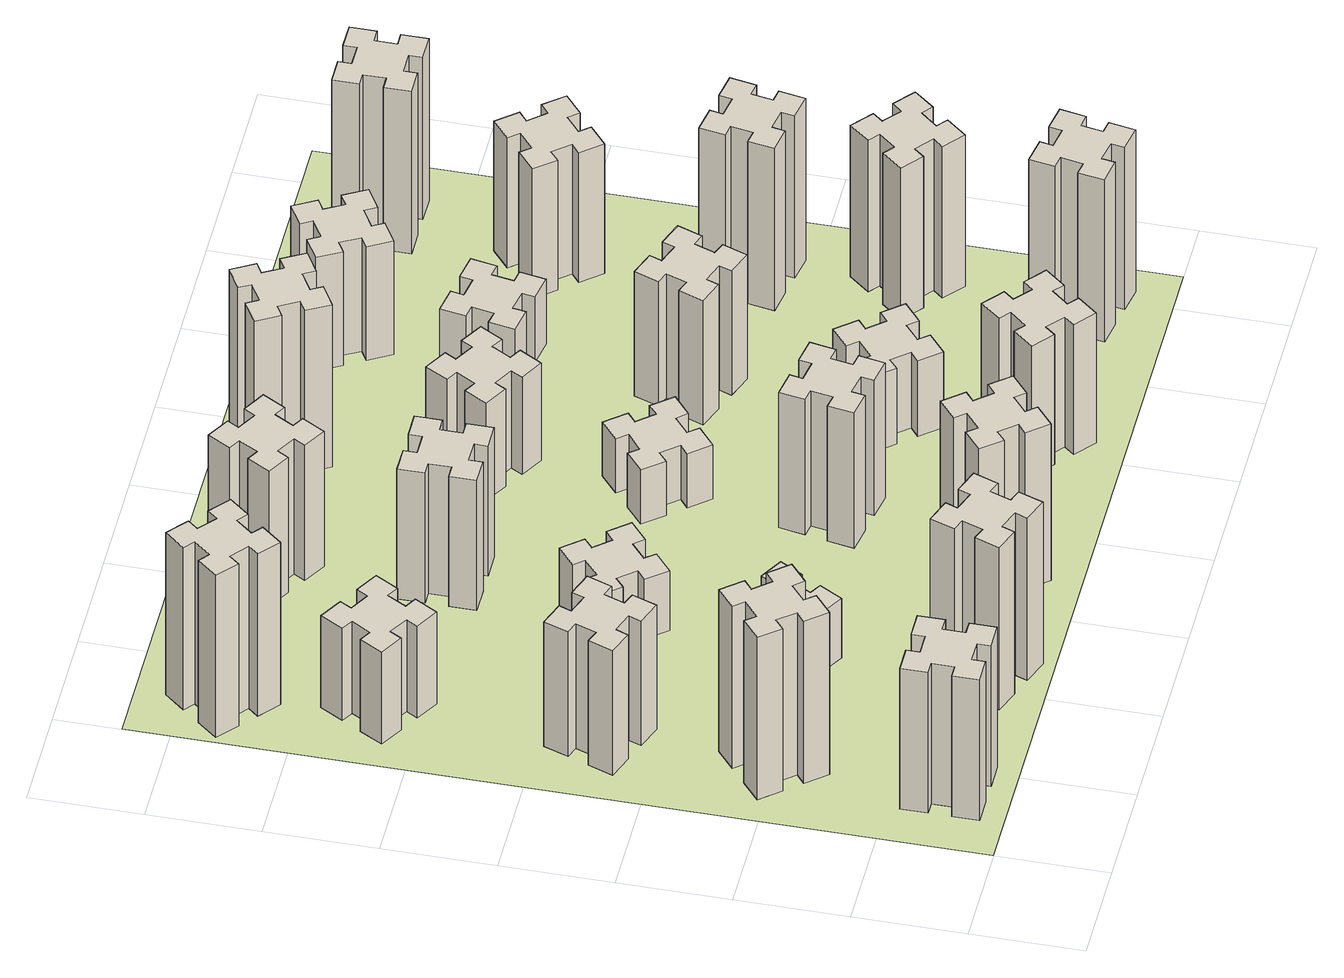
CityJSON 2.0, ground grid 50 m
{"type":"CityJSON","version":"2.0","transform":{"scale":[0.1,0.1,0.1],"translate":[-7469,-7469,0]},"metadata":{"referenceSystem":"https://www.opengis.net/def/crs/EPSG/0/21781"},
"CityObjects":{
"building1":{"type":"Building","attributes":{"class":"1000","function":"1000","usage":"1000","yearOfConstruction":2016,"roofType":"1000","measuredHeight":78,"storeysAboveGround":30,"storeysBelowGround":0},"geometry":[{"type":"Solid","lod":"1","boundaries":[[[[0,1,2,3,4,5,6,7,8,9,10,11,12,13,14,15,16,17,18,19]],[[17,16,20,21]],[[16,15,22,20]],[[15,14,23,22]],[[14,13,24,23]],[[13,12,25,24]],[[12,11,26,25]],[[11,10,27,26]],[[10,9,28,27]],[[9,8,29,28]],[[8,7,30,29]],[[7,6,31,30]],[[6,5,32,31]],[[5,4,33,32]],[[4,3,34,33]],[[3,2,35,34]],[[2,1,36,35]],[[1,0,37,36]],[[0,19,38,37]],[[19,18,39,38]],[[18,17,21,39]],[[24,25,26,27,28,29,30,31,32,33,34,35,36,37,38,39,21,20,22,23]]]]}]},
"building2":{"type":"Building","attributes":{"class":"1000","function":"1000","usage":"1000","yearOfConstruction":2016,"roofType":"1000","measuredHeight":90,"storeysAboveGround":30,"storeysBelowGround":0},"geometry":[{"type":"Solid","lod":"1","boundaries":[[[[40,41,42,43,44,45,46,47,48,49,50,51,52,53,54,55,56,57,58,59]],[[57,56,60,61]],[[56,55,62,60]],[[55,54,63,62]],[[54,53,64,63]],[[53,52,65,64]],[[52,51,66,65]],[[51,50,67,66]],[[50,49,68,67]],[[49,48,69,68]],[[48,47,70,69]],[[47,46,71,70]],[[46,45,72,71]],[[45,44,73,72]],[[44,43,74,73]],[[43,42,75,74]],[[42,41,76,75]],[[41,40,77,76]],[[40,59,78,77]],[[59,58,79,78]],[[58,57,61,79]],[[64,65,66,67,68,69,70,71,72,73,74,75,76,77,78,79,61,60,62,63]]]]}]},
"building3":{"type":"Building","attributes":{"class":"1000","function":"1000","usage":"1000","yearOfConstruction":2016,"roofType":"1000","measuredHeight":69,"storeysAboveGround":30,"storeysBelowGround":0},"geometry":[{"type":"Solid","lod":"1","boundaries":[[[[80,81,82,83,84,85,86,87,88,89,90,91,92,93,94,95,96,97,98,99]],[[97,96,100,101]],[[96,95,102,100]],[[95,94,103,102]],[[94,93,104,103]],[[93,92,105,104]],[[92,91,106,105]],[[91,90,107,106]],[[90,89,108,107]],[[89,88,109,108]],[[88,87,110,109]],[[87,86,111,110]],[[86,85,112,111]],[[85,84,113,112]],[[84,83,114,113]],[[83,82,115,114]],[[82,81,116,115]],[[81,80,117,116]],[[80,99,118,117]],[[99,98,119,118]],[[98,97,101,119]],[[104,105,106,107,108,109,110,111,112,113,114,115,116,117,118,119,101,100,102,103]]]]}]},
"building4":{"type":"Building","attributes":{"class":"1000","function":"1000","usage":"1000","yearOfConstruction":2016,"roofType":"1000","measuredHeight":51,"storeysAboveGround":30,"storeysBelowGround":0},"geometry":[{"type":"Solid","lod":"1","boundaries":[[[[120,121,122,123,124,125,126,127,128,129,130,131,132,133,134,135,136,137,138,139]],[[137,136,140,141]],[[136,135,142,140]],[[135,134,143,142]],[[134,133,144,143]],[[133,132,145,144]],[[132,131,146,145]],[[131,130,147,146]],[[130,129,148,147]],[[129,128,149,148]],[[128,127,150,149]],[[127,126,151,150]],[[126,125,152,151]],[[125,124,153,152]],[[124,123,154,153]],[[123,122,155,154]],[[122,121,156,155]],[[121,120,157,156]],[[120,139,158,157]],[[139,138,159,158]],[[138,137,141,159]],[[144,145,146,147,148,149,150,151,152,153,154,155,156,157,158,159,141,140,142,143]]]]}]},
"building5":{"type":"Building","attributes":{"class":"1000","function":"1000","usage":"1000","yearOfConstruction":2016,"roofType":"1000","measuredHeight":90,"storeysAboveGround":30,"storeysBelowGround":0},"geometry":[{"type":"Solid","lod":"1","boundaries":[[[[160,161,162,163,164,165,166,167,168,169,170,171,172,173,174,175,176,177,178,179]],[[177,176,180,181]],[[176,175,182,180]],[[175,174,183,182]],[[174,173,184,183]],[[173,172,185,184]],[[172,171,186,185]],[[171,170,187,186]],[[170,169,188,187]],[[169,168,189,188]],[[168,167,190,189]],[[167,166,191,190]],[[166,165,192,191]],[[165,164,193,192]],[[164,163,194,193]],[[163,162,195,194]],[[162,161,196,195]],[[161,160,197,196]],[[160,179,198,197]],[[179,178,199,198]],[[178,177,181,199]],[[184,185,186,187,188,189,190,191,192,193,194,195,196,197,198,199,181,180,182,183]]]]}]},
"building6":{"type":"Building","attributes":{"class":"1000","function":"1000","usage":"1000","yearOfConstruction":2016,"roofType":"1000","measuredHeight":90,"storeysAboveGround":30,"storeysBelowGround":0},"geometry":[{"type":"Solid","lod":"1","boundaries":[[[[200,201,202,203,204,205,206,207,208,209,210,211,212,213,214,215,216,217,218,219]],[[217,216,220,221]],[[216,215,222,220]],[[215,214,223,222]],[[214,213,224,223]],[[213,212,225,224]],[[212,211,226,225]],[[211,210,227,226]],[[210,209,228,227]],[[209,208,229,228]],[[208,207,230,229]],[[207,206,231,230]],[[206,205,232,231]],[[205,204,233,232]],[[204,203,234,233]],[[203,202,235,234]],[[202,201,236,235]],[[201,200,237,236]],[[200,219,238,237]],[[219,218,239,238]],[[218,217,221,239]],[[224,225,226,227,228,229,230,231,232,233,234,235,236,237,238,239,221,220,222,223]]]]}]},
"building7":{"type":"Building","attributes":{"class":"1000","function":"1000","usage":"1000","yearOfConstruction":2016,"roofType":"1000","measuredHeight":33,"storeysAboveGround":30,"storeysBelowGround":0},"geometry":[{"type":"Solid","lod":"1","boundaries":[[[[240,241,242,243,244,245,246,247,248,249,250,251,252,253,254,255,256,257,258,259]],[[257,256,260,261]],[[256,255,262,260]],[[255,254,263,262]],[[254,253,264,263]],[[253,252,265,264]],[[252,251,266,265]],[[251,250,267,266]],[[250,249,268,267]],[[249,248,269,268]],[[248,247,270,269]],[[247,246,271,270]],[[246,245,272,271]],[[245,244,273,272]],[[244,243,274,273]],[[243,242,275,274]],[[242,241,276,275]],[[241,240,277,276]],[[240,259,278,277]],[[259,258,279,278]],[[258,257,261,279]],[[264,265,266,267,268,269,270,271,272,273,274,275,276,277,278,279,261,260,262,263]]]]}]},
"building8":{"type":"Building","attributes":{"class":"1000","function":"1000","usage":"1000","yearOfConstruction":2016,"roofType":"1000","measuredHeight":33,"storeysAboveGround":30,"storeysBelowGround":0},"geometry":[{"type":"Solid","lod":"1","boundaries":[[[[280,281,282,283,284,285,286,287,288,289,290,291,292,293,294,295,296,297,298,299]],[[297,296,300,301]],[[296,295,302,300]],[[295,294,303,302]],[[294,293,304,303]],[[293,292,305,304]],[[292,291,306,305]],[[291,290,307,306]],[[290,289,308,307]],[[289,288,309,308]],[[288,287,310,309]],[[287,286,311,310]],[[286,285,312,311]],[[285,284,313,312]],[[284,283,314,313]],[[283,282,315,314]],[[282,281,316,315]],[[281,280,317,316]],[[280,299,318,317]],[[299,298,319,318]],[[298,297,301,319]],[[304,305,306,307,308,309,310,311,312,313,314,315,316,317,318,319,301,300,302,303]]]]}]},
"building9":{"type":"Building","attributes":{"class":"1000","function":"1000","usage":"1000","yearOfConstruction":2016,"roofType":"1000","measuredHeight":87,"storeysAboveGround":30,"storeysBelowGround":0},"geometry":[{"type":"Solid","lod":"1","boundaries":[[[[320,321,322,323,324,325,326,327,328,329,330,331,332,333,334,335,336,337,338,339]],[[337,336,340,341]],[[336,335,342,340]],[[335,334,343,342]],[[334,333,344,343]],[[333,332,345,344]],[[332,331,346,345]],[[331,330,347,346]],[[330,329,348,347]],[[329,328,349,348]],[[328,327,350,349]],[[327,326,351,350]],[[326,325,352,351]],[[325,324,353,352]],[[324,323,354,353]],[[323,322,355,354]],[[322,321,356,355]],[[321,320,357,356]],[[320,339,358,357]],[[339,338,359,358]],[[338,337,341,359]],[[344,345,346,347,348,349,350,351,352,353,354,355,356,357,358,359,341,340,342,343]]]]}]},
"building10":{"type":"Building","attributes":{"class":"1000","function":"1000","usage":"1000","yearOfConstruction":2016,"roofType":"1000","measuredHeight":72,"storeysAboveGround":30,"storeysBelowGround":0},"geometry":[{"type":"Solid","lod":"1","boundaries":[[[[360,361,362,363,364,365,366,367,368,369,370,371,372,373,374,375,376,377,378,379]],[[377,376,380,381]],[[376,375,382,380]],[[375,374,383,382]],[[374,373,384,383]],[[373,372,385,384]],[[372,371,386,385]],[[371,370,387,386]],[[370,369,388,387]],[[369,368,389,388]],[[368,367,390,389]],[[367,366,391,390]],[[366,365,392,391]],[[365,364,393,392]],[[364,363,394,393]],[[363,362,395,394]],[[362,361,396,395]],[[361,360,397,396]],[[360,379,398,397]],[[379,378,399,398]],[[378,377,381,399]],[[384,385,386,387,388,389,390,391,392,393,394,395,396,397,398,399,381,380,382,383]]]]}]},
"building11":{"type":"Building","attributes":{"class":"1000","function":"1000","usage":"1000","yearOfConstruction":2016,"roofType":"1000","measuredHeight":75,"storeysAboveGround":30,"storeysBelowGround":0},"geometry":[{"type":"Solid","lod":"1","boundaries":[[[[400,401,402,403,404,405,406,407,408,409,410,411,412,413,414,415,416,417,418,419]],[[417,416,420,421]],[[416,415,422,420]],[[415,414,423,422]],[[414,413,424,423]],[[413,412,425,424]],[[412,411,426,425]],[[411,410,427,426]],[[410,409,428,427]],[[409,408,429,428]],[[408,407,430,429]],[[407,406,431,430]],[[406,405,432,431]],[[405,404,433,432]],[[404,403,434,433]],[[403,402,435,434]],[[402,401,436,435]],[[401,400,437,436]],[[400,419,438,437]],[[419,418,439,438]],[[418,417,421,439]],[[424,425,426,427,428,429,430,431,432,433,434,435,436,437,438,439,421,420,422,423]]]]}]},
"building12":{"type":"Building","attributes":{"class":"1000","function":"1000","usage":"1000","yearOfConstruction":2016,"roofType":"1000","measuredHeight":75,"storeysAboveGround":30,"storeysBelowGround":0},"geometry":[{"type":"Solid","lod":"1","boundaries":[[[[440,441,442,443,444,445,446,447,448,449,450,451,452,453,454,455,456,457,458,459]],[[457,456,460,461]],[[456,455,462,460]],[[455,454,463,462]],[[454,453,464,463]],[[453,452,465,464]],[[452,451,466,465]],[[451,450,467,466]],[[450,449,468,467]],[[449,448,469,468]],[[448,447,470,469]],[[447,446,471,470]],[[446,445,472,471]],[[445,444,473,472]],[[444,443,474,473]],[[443,442,475,474]],[[442,441,476,475]],[[441,440,477,476]],[[440,459,478,477]],[[459,458,479,478]],[[458,457,461,479]],[[464,465,466,467,468,469,470,471,472,473,474,475,476,477,478,479,461,460,462,463]]]]}]},
"building13":{"type":"Building","attributes":{"class":"1000","function":"1000","usage":"1000","yearOfConstruction":2016,"roofType":"1000","measuredHeight":30,"storeysAboveGround":30,"storeysBelowGround":0},"geometry":[{"type":"Solid","lod":"1","boundaries":[[[[480,481,482,483,484,485,486,487,488,489,490,491,492,493,494,495,496,497,498,499]],[[497,496,500,501]],[[496,495,502,500]],[[495,494,503,502]],[[494,493,504,503]],[[493,492,505,504]],[[492,491,506,505]],[[491,490,507,506]],[[490,489,508,507]],[[489,488,509,508]],[[488,487,510,509]],[[487,486,511,510]],[[486,485,512,511]],[[485,484,513,512]],[[484,483,514,513]],[[483,482,515,514]],[[482,481,516,515]],[[481,480,517,516]],[[480,499,518,517]],[[499,498,519,518]],[[498,497,501,519]],[[504,505,506,507,508,509,510,511,512,513,514,515,516,517,518,519,501,500,502,503]]]]}]},
"building14":{"type":"Building","attributes":{"class":"1000","function":"1000","usage":"1000","yearOfConstruction":2016,"roofType":"1000","measuredHeight":72,"storeysAboveGround":30,"storeysBelowGround":0},"geometry":[{"type":"Solid","lod":"1","boundaries":[[[[520,521,522,523,524,525,526,527,528,529,530,531,532,533,534,535,536,537,538,539]],[[537,536,540,541]],[[536,535,542,540]],[[535,534,543,542]],[[534,533,544,543]],[[533,532,545,544]],[[532,531,546,545]],[[531,530,547,546]],[[530,529,548,547]],[[529,528,549,548]],[[528,527,550,549]],[[527,526,551,550]],[[526,525,552,551]],[[525,524,553,552]],[[524,523,554,553]],[[523,522,555,554]],[[522,521,556,555]],[[521,520,557,556]],[[520,539,558,557]],[[539,538,559,558]],[[538,537,541,559]],[[544,545,546,547,548,549,550,551,552,553,554,555,556,557,558,559,541,540,542,543]]]]}]},
"building15":{"type":"Building","attributes":{"class":"1000","function":"1000","usage":"1000","yearOfConstruction":2016,"roofType":"1000","measuredHeight":54,"storeysAboveGround":30,"storeysBelowGround":0},"geometry":[{"type":"Solid","lod":"1","boundaries":[[[[560,561,562,563,564,565,566,567,568,569,570,571,572,573,574,575,576,577,578,579]],[[577,576,580,581]],[[576,575,582,580]],[[575,574,583,582]],[[574,573,584,583]],[[573,572,585,584]],[[572,571,586,585]],[[571,570,587,586]],[[570,569,588,587]],[[569,568,589,588]],[[568,567,590,589]],[[567,566,591,590]],[[566,565,592,591]],[[565,564,593,592]],[[564,563,594,593]],[[563,562,595,594]],[[562,561,596,595]],[[561,560,597,596]],[[560,579,598,597]],[[579,578,599,598]],[[578,577,581,599]],[[584,585,586,587,588,589,590,591,592,593,594,595,596,597,598,599,581,580,582,583]]]]}]},
"building16":{"type":"Building","attributes":{"class":"1000","function":"1000","usage":"1000","yearOfConstruction":2016,"roofType":"1000","measuredHeight":90,"storeysAboveGround":30,"storeysBelowGround":0},"geometry":[{"type":"Solid","lod":"1","boundaries":[[[[600,601,602,603,604,605,606,607,608,609,610,611,612,613,614,615,616,617,618,619]],[[617,616,620,621]],[[616,615,622,620]],[[615,614,623,622]],[[614,613,624,623]],[[613,612,625,624]],[[612,611,626,625]],[[611,610,627,626]],[[610,609,628,627]],[[609,608,629,628]],[[608,607,630,629]],[[607,606,631,630]],[[606,605,632,631]],[[605,604,633,632]],[[604,603,634,633]],[[603,602,635,634]],[[602,601,636,635]],[[601,600,637,636]],[[600,619,638,637]],[[619,618,639,638]],[[618,617,621,639]],[[624,625,626,627,628,629,630,631,632,633,634,635,636,637,638,639,621,620,622,623]]]]}]},
"building17":{"type":"Building","attributes":{"class":"1000","function":"1000","usage":"1000","yearOfConstruction":2016,"roofType":"1000","measuredHeight":42,"storeysAboveGround":30,"storeysBelowGround":0},"geometry":[{"type":"Solid","lod":"1","boundaries":[[[[640,641,642,643,644,645,646,647,648,649,650,651,652,653,654,655,656,657,658,659]],[[657,656,660,661]],[[656,655,662,660]],[[655,654,663,662]],[[654,653,664,663]],[[653,652,665,664]],[[652,651,666,665]],[[651,650,667,666]],[[650,649,668,667]],[[649,648,669,668]],[[648,647,670,669]],[[647,646,671,670]],[[646,645,672,671]],[[645,644,673,672]],[[644,643,674,673]],[[643,642,675,674]],[[642,641,676,675]],[[641,640,677,676]],[[640,659,678,677]],[[659,658,679,678]],[[658,657,661,679]],[[664,665,666,667,668,669,670,671,672,673,674,675,676,677,678,679,661,660,662,663]]]]}]},
"building18":{"type":"Building","attributes":{"class":"1000","function":"1000","usage":"1000","yearOfConstruction":2016,"roofType":"1000","measuredHeight":69,"storeysAboveGround":30,"storeysBelowGround":0},"geometry":[{"type":"Solid","lod":"1","boundaries":[[[[680,681,682,683,684,685,686,687,688,689,690,691,692,693,694,695,696,697,698,699]],[[697,696,700,701]],[[696,695,702,700]],[[695,694,703,702]],[[694,693,704,703]],[[693,692,705,704]],[[692,691,706,705]],[[691,690,707,706]],[[690,689,708,707]],[[689,688,709,708]],[[688,687,710,709]],[[687,686,711,710]],[[686,685,712,711]],[[685,684,713,712]],[[684,683,714,713]],[[683,682,715,714]],[[682,681,716,715]],[[681,680,717,716]],[[680,699,718,717]],[[699,698,719,718]],[[698,697,701,719]],[[704,705,706,707,708,709,710,711,712,713,714,715,716,717,718,719,701,700,702,703]]]]}]},
"building19":{"type":"Building","attributes":{"class":"1000","function":"1000","usage":"1000","yearOfConstruction":2016,"roofType":"1000","measuredHeight":36,"storeysAboveGround":30,"storeysBelowGround":0},"geometry":[{"type":"Solid","lod":"1","boundaries":[[[[720,721,722,723,724,725,726,727,728,729,730,731,732,733,734,735,736,737,738,739]],[[737,736,740,741]],[[736,735,742,740]],[[735,734,743,742]],[[734,733,744,743]],[[733,732,745,744]],[[732,731,746,745]],[[731,730,747,746]],[[730,729,748,747]],[[729,728,749,748]],[[728,727,750,749]],[[727,726,751,750]],[[726,725,752,751]],[[725,724,753,752]],[[724,723,754,753]],[[723,722,755,754]],[[722,721,756,755]],[[721,720,757,756]],[[720,739,758,757]],[[739,738,759,758]],[[738,737,741,759]],[[744,745,746,747,748,749,750,751,752,753,754,755,756,757,758,759,741,740,742,743]]]]}]},
"building20":{"type":"Building","attributes":{"class":"1000","function":"1000","usage":"1000","yearOfConstruction":2016,"roofType":"1000","measuredHeight":90,"storeysAboveGround":30,"storeysBelowGround":0},"geometry":[{"type":"Solid","lod":"1","boundaries":[[[[760,761,762,763,764,765,766,767,768,769,770,771,772,773,774,775,776,777,778,779]],[[777,776,780,781]],[[776,775,782,780]],[[775,774,783,782]],[[774,773,784,783]],[[773,772,785,784]],[[772,771,786,785]],[[771,770,787,786]],[[770,769,788,787]],[[769,768,789,788]],[[768,767,790,789]],[[767,766,791,790]],[[766,765,792,791]],[[765,764,793,792]],[[764,763,794,793]],[[763,762,795,794]],[[762,761,796,795]],[[761,760,797,796]],[[760,779,798,797]],[[779,778,799,798]],[[778,777,781,799]],[[784,785,786,787,788,789,790,791,792,793,794,795,796,797,798,799,781,780,782,783]]]]}]},
"building21":{"type":"Building","attributes":{"class":"1000","function":"1000","usage":"1000","yearOfConstruction":2016,"roofType":"1000","measuredHeight":63,"storeysAboveGround":30,"storeysBelowGround":0},"geometry":[{"type":"Solid","lod":"1","boundaries":[[[[800,801,802,803,804,805,806,807,808,809,810,811,812,813,814,815,816,817,818,819]],[[817,816,820,821]],[[816,815,822,820]],[[815,814,823,822]],[[814,813,824,823]],[[813,812,825,824]],[[812,811,826,825]],[[811,810,827,826]],[[810,809,828,827]],[[809,808,829,828]],[[808,807,830,829]],[[807,806,831,830]],[[806,805,832,831]],[[805,804,833,832]],[[804,803,834,833]],[[803,802,835,834]],[[802,801,836,835]],[[801,800,837,836]],[[800,819,838,837]],[[819,818,839,838]],[[818,817,821,839]],[[824,825,826,827,828,829,830,831,832,833,834,835,836,837,838,839,821,820,822,823]]]]}]},
"building22":{"type":"Building","attributes":{"class":"1000","function":"1000","usage":"1000","yearOfConstruction":2016,"roofType":"1000","measuredHeight":84,"storeysAboveGround":30,"storeysBelowGround":0},"geometry":[{"type":"Solid","lod":"1","boundaries":[[[[840,841,842,843,844,845,846,847,848,849,850,851,852,853,854,855,856,857,858,859]],[[857,856,860,861]],[[856,855,862,860]],[[855,854,863,862]],[[854,853,864,863]],[[853,852,865,864]],[[852,851,866,865]],[[851,850,867,866]],[[850,849,868,867]],[[849,848,869,868]],[[848,847,870,869]],[[847,846,871,870]],[[846,845,872,871]],[[845,844,873,872]],[[844,843,874,873]],[[843,842,875,874]],[[842,841,876,875]],[[841,840,877,876]],[[840,859,878,877]],[[859,858,879,878]],[[858,857,861,879]],[[864,865,866,867,868,869,870,871,872,873,874,875,876,877,878,879,861,860,862,863]]]]}]},
"building23":{"type":"Building","attributes":{"class":"1000","function":"1000","usage":"1000","yearOfConstruction":2016,"roofType":"1000","measuredHeight":90,"storeysAboveGround":30,"storeysBelowGround":0},"geometry":[{"type":"Solid","lod":"1","boundaries":[[[[880,881,882,883,884,885,886,887,888,889,890,891,892,893,894,895,896,897,898,899]],[[897,896,900,901]],[[896,895,902,900]],[[895,894,903,902]],[[894,893,904,903]],[[893,892,905,904]],[[892,891,906,905]],[[891,890,907,906]],[[890,889,908,907]],[[889,888,909,908]],[[888,887,910,909]],[[887,886,911,910]],[[886,885,912,911]],[[885,884,913,912]],[[884,883,914,913]],[[883,882,915,914]],[[882,881,916,915]],[[881,880,917,916]],[[880,899,918,917]],[[899,898,919,918]],[[898,897,901,919]],[[904,905,906,907,908,909,910,911,912,913,914,915,916,917,918,919,901,900,902,903]]]]}]},
"building24":{"type":"Building","attributes":{"class":"1000","function":"1000","usage":"1000","yearOfConstruction":2016,"roofType":"1000","measuredHeight":72,"storeysAboveGround":30,"storeysBelowGround":0},"geometry":[{"type":"Solid","lod":"1","boundaries":[[[[920,921,922,923,924,925,926,927,928,929,930,931,932,933,934,935,936,937,938,939]],[[937,936,940,941]],[[936,935,942,940]],[[935,934,943,942]],[[934,933,944,943]],[[933,932,945,944]],[[932,931,946,945]],[[931,930,947,946]],[[930,929,948,947]],[[929,928,949,948]],[[928,927,950,949]],[[927,926,951,950]],[[926,925,952,951]],[[925,924,953,952]],[[924,923,954,953]],[[923,922,955,954]],[[922,921,956,955]],[[921,920,957,956]],[[920,939,958,957]],[[939,938,959,958]],[[938,937,941,959]],[[944,945,946,947,948,949,950,951,952,953,954,955,956,957,958,959,941,940,942,943]]]]}]},
"building25":{"type":"Building","attributes":{"class":"1000","function":"1000","usage":"1000","yearOfConstruction":2016,"roofType":"1000","measuredHeight":90,"storeysAboveGround":30,"storeysBelowGround":0},"geometry":[{"type":"Solid","lod":"1","boundaries":[[[[960,961,962,963,964,965,966,967,968,969,970,971,972,973,974,975,976,977,978,979]],[[977,976,980,981]],[[976,975,982,980]],[[975,974,983,982]],[[974,973,984,983]],[[973,972,985,984]],[[972,971,986,985]],[[971,970,987,986]],[[970,969,988,987]],[[969,968,989,988]],[[968,967,990,989]],[[967,966,991,990]],[[966,965,992,991]],[[965,964,993,992]],[[964,963,994,993]],[[963,962,995,994]],[[962,961,996,995]],[[961,960,997,996]],[[960,979,998,997]],[[979,978,999,998]],[[978,977,981,999]],[[984,985,986,987,988,989,990,991,992,993,994,995,996,997,998,999,981,980,982,983]]]]}]},
"landuse1":{"type":"LandUse","attributes":{"name":"plot1","function":"1010"},"geometry":[{"type":"MultiSurface","lod":"1","boundaries":[[[1000,1001,1002,1003]]]}]}
},
"vertices":[
[265,325,0],[265,225,0],[205,225,0],[205,105,0],[325,105,0],[325,165,0],[425,165,0],[425,105,0],[545,105,0],[545,225,0],[485,225,0],[485,325,0],[545,325,0],[545,445,0],[425,445,0],[425,385,0],[325,385,0],[325,445,0],[205,445,0],[205,325,0],[325,385,780],[325,445,780],[425,385,780],[425,445,780],[545,445,780],[545,325,780],[485,325,780],[485,225,780],[545,225,780],[545,105,780],[425,105,780],[425,165,780],[325,165,780],[325,105,780],[205,105,780],[205,225,780],[265,225,780],[265,325,780],[205,325,780],[205,445,780],
[492,1048,0],[427,1124,0],[473,1163,0],[396,1255,0],[304,1178,0],[343,1132,0],[266,1067,0],[228,1113,0],[136,1036,0],[213,944,0],[259,983,0],[323,906,0],[277,868,0],[354,776,0],[446,853,0],[408,899,0],[484,963,0],[523,917,0],[615,994,0],[538,1086,0],[484,963,900],[523,917,900],[408,899,900],[446,853,900],[354,776,900],[277,868,900],[323,906,900],[259,983,900],[213,944,900],[136,1036,900],[228,1113,900],[266,1067,900],[343,1132,900],[304,1178,900],[396,1255,900],[473,1163,900],[427,1124,900],[492,1048,900],[538,1086,900],[615,994,900],
[291,1669,0],[385,1635,0],[364,1579,0],[477,1537,0],[518,1650,0],[462,1671,0],[496,1765,0],[552,1744,0],[593,1857,0],[480,1898,0],[460,1842,0],[366,1876,0],[387,1932,0],[274,1973,0],[233,1860,0],[289,1840,0],[255,1746,0],[199,1767,0],[157,1654,0],[270,1613,0],[255,1746,690],[199,1767,690],[289,1840,690],[233,1860,690],[274,1973,690],[387,1932,690],[366,1876,690],[460,1842,690],[480,1898,690],[593,1857,690],[552,1744,690],[496,1765,690],[462,1671,690],[518,1650,690],[477,1537,690],[364,1579,690],[385,1635,690],[291,1669,690],[270,1613,690],[157,1654,690],
[446,2597,0],[496,2684,0],[548,2654,0],[608,2758,0],[504,2818,0],[474,2766,0],[387,2816,0],[417,2868,0],[313,2928,0],[253,2824,0],[305,2794,0],[255,2707,0],[203,2737,0],[143,2633,0],[247,2573,0],[277,2625,0],[364,2575,0],[334,2523,0],[438,2463,0],[498,2567,0],[364,2575,510],[334,2523,510],[277,2625,510],[247,2573,510],[143,2633,510],[203,2737,510],[255,2707,510],[305,2794,510],[253,2824,510],[313,2928,510],[417,2868,510],[387,2816,510],[474,2766,510],[504,2818,510],[608,2758,510],[548,2654,510],[496,2684,510],[446,2597,510],[498,2567,510],[438,2463,510],
[1029,360,0],[995,266,0],[939,287,0],[897,174,0],[1010,133,0],[1031,189,0],[1125,155,0],[1104,99,0],[1217,57,0],[1258,170,0],[1202,191,0],[1236,285,0],[1292,264,0],[1333,377,0],[1220,418,0],[1200,362,0],[1106,396,0],[1127,452,0],[1014,493,0],[973,380,0],[1106,396,900],[1127,452,900],[1200,362,900],[1220,418,900],[1333,377,900],[1292,264,900],[1236,285,900],[1202,191,900],[1258,170,900],[1217,57,900],[1104,99,900],[1125,155,900],[1031,189,900],[1010,133,900],[897,174,900],[939,287,900],[995,266,900],[1029,360,900],[973,380,900],[1014,493,900],
[384,3387,0],[308,3452,0],[346,3498,0],[254,3575,0],[177,3483,0],[223,3444,0],[159,3368,0],[113,3406,0],[36,3314,0],[128,3237,0],[166,3283,0],[243,3219,0],[204,3173,0],[296,3096,0],[373,3188,0],[327,3226,0],[392,3303,0],[438,3264,0],[515,3356,0],[423,3433,0],[392,3303,900],[438,3264,900],[327,3226,900],[373,3188,900],[296,3096,900],[204,3173,900],[243,3219,900],[166,3283,900],[128,3237,900],[36,3314,900],[113,3406,900],[159,3368,900],[223,3444,900],[177,3483,900],[254,3575,900],[346,3498,900],[308,3452,900],[384,3387,900],[423,3433,900],[515,3356,900],
[1086,1017,0],[1136,1104,0],[1188,1074,0],[1248,1178,0],[1144,1238,0],[1114,1186,0],[1027,1236,0],[1057,1288,0],[953,1348,0],[893,1244,0],[945,1214,0],[895,1127,0],[843,1157,0],[783,1053,0],[887,993,0],[917,1045,0],[1004,995,0],[974,943,0],[1078,883,0],[1138,987,0],[1004,995,330],[974,943,330],[917,1045,330],[887,993,330],[783,1053,330],[843,1157,330],[895,1127,330],[945,1214,330],[893,1244,330],[953,1348,330],[1057,1288,330],[1027,1236,330],[1114,1186,330],[1144,1238,330],[1248,1178,330],[1188,1074,330],[1136,1104,330],[1086,1017,330],[1138,987,330],[1078,883,330],
[1083,1972,0],[1006,1907,0],[968,1953,0],[876,1876,0],[953,1784,0],[999,1823,0],[1063,1746,0],[1017,1708,0],[1094,1616,0],[1186,1693,0],[1148,1739,0],[1224,1803,0],[1263,1757,0],[1355,1834,0],[1278,1926,0],[1232,1888,0],[1167,1964,0],[1213,2003,0],[1136,2095,0],[1044,2018,0],[1167,1964,330],[1213,2003,330],[1232,1888,330],[1278,1926,330],[1355,1834,330],[1263,1757,330],[1224,1803,330],[1148,1739,330],[1186,1693,330],[1094,1616,330],[1017,1708,330],[1063,1746,330],[999,1823,330],[953,1784,330],[876,1876,330],[968,1953,330],[1006,1907,330],[1083,1972,330],[1044,2018,330],[1136,2095,330],
[1639,343,0],[1703,266,0],[1657,228,0],[1734,136,0],[1826,213,0],[1788,259,0],[1864,323,0],[1903,277,0],[1995,354,0],[1918,446,0],[1872,408,0],[1807,484,0],[1853,523,0],[1776,615,0],[1684,538,0],[1723,492,0],[1646,427,0],[1608,473,0],[1516,396,0],[1593,304,0],[1646,427,870],[1608,473,870],[1723,492,870],[1684,538,870],[1776,615,870],[1853,523,870],[1807,484,870],[1872,408,870],[1918,446,870],[1995,354,870],[1903,277,870],[1864,323,870],[1788,259,870],[1826,213,870],[1734,136,870],[1657,228,870],[1703,266,870],[1639,343,870],[1593,304,870],[1516,396,870],
[1265,2705,0],[1165,2705,0],[1165,2765,0],[1045,2765,0],[1045,2645,0],[1105,2645,0],[1105,2545,0],[1045,2545,0],[1045,2425,0],[1165,2425,0],[1165,2485,0],[1265,2485,0],[1265,2425,0],[1385,2425,0],[1385,2545,0],[1325,2545,0],[1325,2645,0],[1385,2645,0],[1385,2765,0],[1265,2765,0],[1325,2645,720],[1385,2645,720],[1325,2545,720],[1385,2545,720],[1385,2425,720],[1265,2425,720],[1265,2485,720],[1165,2485,720],[1165,2425,720],[1045,2425,720],[1045,2545,720],[1105,2545,720],[1105,2645,720],[1045,2645,720],[1045,2765,720],[1165,2765,720],[1165,2705,720],[1265,2705,720],[1265,2765,720],[1385,2765,720],
[1214,3406,0],[1127,3456,0],[1157,3508,0],[1053,3568,0],[993,3464,0],[1045,3434,0],[995,3347,0],[943,3377,0],[883,3273,0],[987,3213,0],[1017,3265,0],[1104,3215,0],[1074,3163,0],[1178,3103,0],[1238,3207,0],[1186,3237,0],[1236,3324,0],[1288,3294,0],[1348,3398,0],[1244,3458,0],[1236,3324,750],[1288,3294,750],[1186,3237,750],[1238,3207,750],[1178,3103,750],[1074,3163,750],[1104,3215,750],[1017,3265,750],[987,3213,750],[883,3273,750],[943,3377,750],[995,3347,750],[1045,3434,750],[993,3464,750],[1053,3568,750],[1157,3508,750],[1127,3456,750],[1214,3406,750],[1244,3458,750],[1348,3398,750],
[2055,1047,0],[2072,1145,0],[2131,1135,0],[2152,1253,0],[2034,1274,0],[2024,1215,0],[1925,1232,0],[1936,1291,0],[1817,1312,0],[1797,1194,0],[1856,1184,0],[1838,1085,0],[1779,1096,0],[1758,977,0],[1877,957,0],[1887,1016,0],[1985,998,0],[1975,939,0],[2093,918,0],[2114,1037,0],[1985,998,750],[1975,939,750],[1887,1016,750],[1877,957,750],[1758,977,750],[1779,1096,750],[1838,1085,750],[1856,1184,750],[1797,1194,750],[1817,1312,750],[1936,1291,750],[1925,1232,750],[2024,1215,750],[2034,1274,750],[2152,1253,750],[2131,1135,750],[2072,1145,750],[2055,1047,750],[2114,1037,750],[2093,918,750],
[2072,1888,0],[2007,1964,0],[2053,2003,0],[1976,2095,0],[1884,2018,0],[1923,1972,0],[1846,1907,0],[1808,1953,0],[1716,1876,0],[1793,1784,0],[1839,1823,0],[1903,1746,0],[1857,1708,0],[1934,1616,0],[2026,1693,0],[1988,1739,0],[2064,1803,0],[2103,1757,0],[2195,1834,0],[2118,1926,0],[2064,1803,300],[2103,1757,300],[1988,1739,300],[2026,1693,300],[1934,1616,300],[1857,1708,300],[1903,1746,300],[1839,1823,300],[1793,1784,300],[1716,1876,300],[1808,1953,300],[1846,1907,300],[1923,1972,300],[1884,2018,300],[1976,2095,300],[2053,2003,300],[2007,1964,300],[2072,1888,300],[2118,1926,300],[2195,1834,300],
[2486,323,0],[2563,259,0],[2524,213,0],[2616,136,0],[2693,228,0],[2647,266,0],[2712,343,0],[2758,304,0],[2835,396,0],[2743,473,0],[2704,427,0],[2628,492,0],[2666,538,0],[2574,615,0],[2497,523,0],[2543,484,0],[2479,408,0],[2433,446,0],[2356,354,0],[2448,277,0],[2479,408,720],[2433,446,720],[2543,484,720],[2497,523,720],[2574,615,720],[2666,538,720],[2628,492,720],[2704,427,720],[2743,473,720],[2835,396,720],[2758,304,720],[2712,343,720],[2647,266,720],[2693,228,720],[2616,136,720],[2524,213,720],[2563,259,720],[2486,323,720],[2448,277,720],[2356,354,720],
[2026,2497,0],[2076,2584,0],[2128,2554,0],[2188,2658,0],[2084,2718,0],[2054,2666,0],[1967,2716,0],[1997,2768,0],[1893,2828,0],[1833,2724,0],[1885,2694,0],[1835,2607,0],[1783,2637,0],[1723,2533,0],[1827,2473,0],[1857,2525,0],[1944,2475,0],[1914,2423,0],[2018,2363,0],[2078,2467,0],[1944,2475,540],[1914,2423,540],[1857,2525,540],[1827,2473,540],[1723,2533,540],[1783,2637,540],[1835,2607,540],[1885,2694,540],[1833,2724,540],[1893,2828,540],[1997,2768,540],[1967,2716,540],[2054,2666,540],[2084,2718,540],[2188,2658,540],[2128,2554,540],[2076,2584,540],[2026,2497,540],[2078,2467,540],[2018,2363,540],
[1844,3556,0],[1757,3506,0],[1727,3558,0],[1623,3498,0],[1683,3394,0],[1735,3424,0],[1785,3337,0],[1733,3307,0],[1793,3203,0],[1897,3263,0],[1867,3315,0],[1954,3365,0],[1984,3313,0],[2088,3373,0],[2028,3477,0],[1976,3447,0],[1926,3534,0],[1978,3564,0],[1918,3668,0],[1814,3608,0],[1926,3534,900],[1978,3564,900],[1976,3447,900],[2028,3477,900],[2088,3373,900],[1984,3313,900],[1954,3365,900],[1867,3315,900],[1897,3263,900],[1793,3203,900],[1733,3307,900],[1785,3337,900],[1735,3424,900],[1683,3394,900],[1623,3498,900],[1727,3558,900],[1757,3506,900],[1844,3556,900],[1814,3608,900],[1918,3668,900],
[2563,1132,0],[2486,1067,0],[2448,1113,0],[2356,1036,0],[2433,944,0],[2479,983,0],[2543,906,0],[2497,868,0],[2574,776,0],[2666,853,0],[2628,899,0],[2704,963,0],[2743,917,0],[2835,994,0],[2758,1086,0],[2712,1048,0],[2647,1124,0],[2693,1163,0],[2616,1255,0],[2524,1178,0],[2647,1124,420],[2693,1163,420],[2712,1048,420],[2758,1086,420],[2835,994,420],[2743,917,420],[2704,963,420],[2628,899,420],[2666,853,420],[2574,776,420],[2497,868,420],[2543,906,420],[2479,983,420],[2433,944,420],[2356,1036,420],[2448,1113,420],[2486,1067,420],[2563,1132,420],[2524,1178,420],[2616,1255,420],
[2682,1771,0],[2716,1865,0],[2772,1844,0],[2813,1957,0],[2700,1998,0],[2680,1942,0],[2586,1976,0],[2607,2032,0],[2494,2073,0],[2453,1960,0],[2509,1940,0],[2475,1846,0],[2419,1867,0],[2377,1754,0],[2490,1713,0],[2511,1769,0],[2605,1735,0],[2584,1679,0],[2697,1637,0],[2738,1750,0],[2605,1735,690],[2584,1679,690],[2511,1769,690],[2490,1713,690],[2377,1754,690],[2419,1867,690],[2475,1846,690],[2509,1940,690],[2453,1960,690],[2494,2073,690],[2607,2032,690],[2586,1976,690],[2680,1942,690],[2700,1998,690],[2813,1957,690],[2772,1844,690],[2716,1865,690],[2682,1771,690],[2738,1750,690],[2697,1637,690],
[2664,2795,0],[2565,2812,0],[2576,2871,0],[2457,2892,0],[2437,2774,0],[2496,2764,0],[2478,2665,0],[2419,2676,0],[2398,2557,0],[2517,2537,0],[2527,2596,0],[2625,2578,0],[2615,2519,0],[2733,2498,0],[2754,2617,0],[2695,2627,0],[2712,2725,0],[2771,2715,0],[2792,2833,0],[2674,2854,0],[2712,2725,360],[2771,2715,360],[2695,2627,360],[2754,2617,360],[2733,2498,360],[2615,2519,360],[2625,2578,360],[2527,2596,360],[2517,2537,360],[2398,2557,360],[2419,2676,360],[2478,2665,360],[2496,2764,360],[2437,2774,360],[2457,2892,360],[2576,2871,360],[2565,2812,360],[2664,2795,360],[2674,2854,360],[2792,2833,360],
[3504,475,0],[3405,492,0],[3416,551,0],[3297,572,0],[3277,454,0],[3336,444,0],[3318,345,0],[3259,356,0],[3238,237,0],[3357,217,0],[3367,276,0],[3465,258,0],[3455,199,0],[3573,178,0],[3594,297,0],[3535,307,0],[3552,405,0],[3611,395,0],[3632,513,0],[3514,534,0],[3552,405,900],[3611,395,900],[3535,307,900],[3594,297,900],[3573,178,900],[3455,199,900],[3465,258,900],[3367,276,900],[3357,217,900],[3238,237,900],[3259,356,900],[3318,345,900],[3336,444,900],[3277,454,900],[3297,572,900],[3416,551,900],[3405,492,900],[3504,475,900],[3514,534,900],[3632,513,900],
[2716,3347,0],[2666,3434,0],[2718,3464,0],[2658,3568,0],[2554,3508,0],[2584,3456,0],[2497,3406,0],[2467,3458,0],[2363,3398,0],[2423,3294,0],[2475,3324,0],[2525,3237,0],[2473,3207,0],[2533,3103,0],[2637,3163,0],[2607,3215,0],[2694,3265,0],[2724,3213,0],[2828,3273,0],[2768,3377,0],[2694,3265,630],[2724,3213,630],[2607,3215,630],[2637,3163,630],[2533,3103,630],[2473,3207,630],[2525,3237,630],[2475,3324,630],[2423,3294,630],[2363,3398,630],[2467,3458,630],[2497,3406,630],[2584,3456,630],[2554,3508,630],[2658,3568,630],[2718,3464,630],[2666,3434,630],[2716,3347,630],[2768,3377,630],[2828,3273,630],
[3487,1006,0],[3552,1083,0],[3598,1044,0],[3675,1136,0],[3583,1213,0],[3544,1167,0],[3468,1232,0],[3506,1278,0],[3414,1355,0],[3337,1263,0],[3383,1224,0],[3319,1148,0],[3273,1186,0],[3196,1094,0],[3288,1017,0],[3326,1063,0],[3403,999,0],[3364,953,0],[3456,876,0],[3533,968,0],[3403,999,840],[3364,953,840],[3326,1063,840],[3288,1017,840],[3196,1094,840],[3273,1186,840],[3319,1148,840],[3383,1224,840],[3337,1263,840],[3414,1355,840],[3506,1278,840],[3468,1232,840],[3544,1167,840],[3583,1213,840],[3675,1136,840],[3598,1044,840],[3552,1083,840],[3487,1006,840],[3533,968,840],[3456,876,840],
[3267,1656,0],[3365,1638,0],[3355,1579,0],[3473,1558,0],[3494,1677,0],[3435,1687,0],[3452,1785,0],[3511,1775,0],[3532,1893,0],[3414,1914,0],[3404,1855,0],[3305,1872,0],[3316,1931,0],[3197,1952,0],[3177,1834,0],[3236,1824,0],[3218,1725,0],[3159,1736,0],[3138,1617,0],[3257,1597,0],[3218,1725,900],[3159,1736,900],[3236,1824,900],[3177,1834,900],[3197,1952,900],[3316,1931,900],[3305,1872,900],[3404,1855,900],[3414,1914,900],[3532,1893,900],[3511,1775,900],[3452,1785,900],[3435,1687,900],[3494,1677,900],[3473,1558,900],[3355,1579,900],[3365,1638,900],[3267,1656,900],[3257,1597,900],[3138,1617,900],
[3119,2563,0],[3183,2486,0],[3137,2448,0],[3214,2356,0],[3306,2433,0],[3268,2479,0],[3344,2543,0],[3383,2497,0],[3475,2574,0],[3398,2666,0],[3352,2628,0],[3287,2704,0],[3333,2743,0],[3256,2835,0],[3164,2758,0],[3203,2712,0],[3126,2647,0],[3088,2693,0],[2996,2616,0],[3073,2524,0],[3126,2647,720],[3088,2693,720],[3203,2712,720],[3164,2758,720],[3256,2835,720],[3333,2743,720],[3287,2704,720],[3352,2628,720],[3398,2666,720],[3475,2574,720],[3383,2497,720],[3344,2543,720],[3268,2479,720],[3306,2433,720],[3214,2356,720],[3137,2448,720],[3183,2486,720],[3119,2563,720],[3073,2524,720],[2996,2616,720],
[3285,3225,0],[3385,3225,0],[3385,3165,0],[3505,3165,0],[3505,3285,0],[3445,3285,0],[3445,3385,0],[3505,3385,0],[3505,3505,0],[3385,3505,0],[3385,3445,0],[3285,3445,0],[3285,3505,0],[3165,3505,0],[3165,3385,0],[3225,3385,0],[3225,3285,0],[3165,3285,0],[3165,3165,0],[3285,3165,0],[3225,3285,900],[3165,3285,900],[3225,3385,900],[3165,3385,900],[3165,3505,900],[3285,3505,900],[3285,3445,900],[3385,3445,900],[3385,3505,900],[3505,3505,900],[3505,3385,900],[3445,3385,900],[3445,3285,900],[3505,3285,900],[3505,3165,900],[3385,3165,900],[3385,3225,900],[3285,3225,900],[3285,3165,900],[3165,3165,900],
[5,3705,0],[3705,3705,0],[3705,5,0],[5,5,0]
]}
